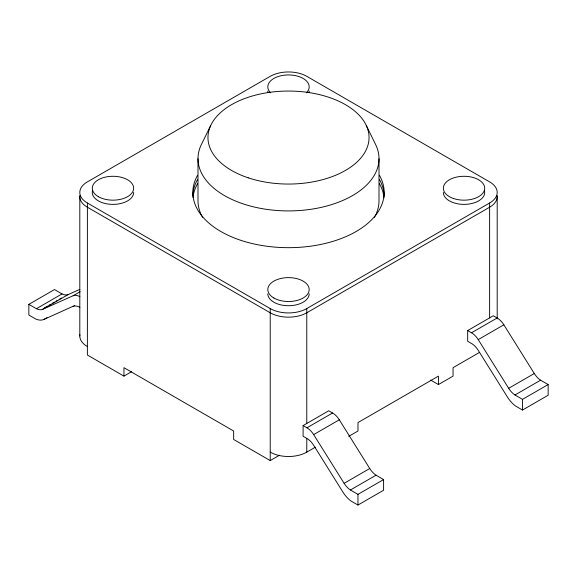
<?xml version="1.0" encoding="UTF-8"?>
<svg xmlns="http://www.w3.org/2000/svg" width="577" height="577" viewBox="0 0 577 577"><rect width="100%" height="100%" fill="white"/><g stroke="black" fill="none" stroke-linecap="round" stroke-linejoin="round"><path stroke-width="0.87" d="M210.699 125.519L201.084 145.144A90.502 52.247 0 0 0 288.5 210.915A90.502 52.247 0 0 0 375.916 145.144L366.301 125.519M74.7 305.536L43.859 319.463A21.479 12.398 60 0 1 35.868 319.088L28.85 315.035L28.85 304.353L54.483 289.553L62.042 293.917A15.024 8.669 60 0 0 68.331 294.494L79.85 289.373M28.85 304.353L36.409 308.717L62.042 293.917M44.371 307.93L47.48 306.135M49.031 305.24L50.588 304.346M52.139 303.444L54.469 302.103M56.027 301.201L57.577 300.307M59.128 299.413L61.458 298.064M36.409 308.717A15.024 8.669 60 0 0 42.698 309.294L68.331 294.494M42.698 309.294L73.149 295.749L80.138 291.717M43.859 319.463L46.968 317.667M489.621 317.797L489.621 203.003A25.857 14.93 0 0 0 489.621 181.885L306.784 76.33A25.857 14.93 0 0 0 270.216 76.33L87.379 181.885A25.857 14.93 0 0 0 87.379 203.003L87.379 355.014L123.947 376.125L131.671 371.66M87.379 203.003L270.216 308.565A25.857 14.93 0 0 0 306.784 308.565L489.621 203.003M303.105 425.581L328.746 410.781L332.583 412.995A14.324 8.273 60 0 1 336.175 415.829L336.737 416.421A14.324 8.273 60 0 1 339.298 419.811L369.749 468.517A15.024 8.669 60 0 0 376.038 475.196L383.597 479.566L383.597 490.248L357.964 505.048L350.939 500.995A21.479 12.398 60 0 1 342.954 492.138L313.664 445.293A14.324 8.273 60 0 0 306.95 438.477L303.105 436.262L303.105 425.581L306.95 427.795A14.324 8.273 60 0 1 313.664 434.611L344.116 483.317A15.024 8.669 60 0 0 350.398 489.996L357.964 494.359L383.597 479.566M467.666 330.571L493.299 315.77L497.136 317.992A14.324 8.273 60 0 1 500.728 320.819L501.29 321.418A14.324 8.273 60 0 1 503.851 324.808L534.302 373.514A15.024 8.669 60 0 0 540.591 380.193L548.15 384.556L548.15 395.238L522.517 410.038L515.492 405.984A21.479 12.398 60 0 1 507.508 397.135L478.218 350.289A14.324 8.273 60 0 0 471.503 343.474L467.666 341.259L467.666 330.571L471.503 332.792A14.324 8.273 60 0 1 478.218 339.608L508.669 388.314A15.024 8.669 60 0 0 514.958 394.993L522.517 399.356L548.15 384.556M306.95 427.795L332.583 412.995M471.503 332.792L497.136 317.992M313.664 434.611L339.298 419.811M478.218 339.608L503.851 324.808M123.947 376.125L123.947 367.679L233.649 431.012L233.649 439.458L270.216 460.576L279.484 455.217M270.216 452.13A25.857 14.93 0 0 0 306.784 452.13L315.345 447.189M479.509 352.403L453.053 367.679L453.053 376.125L438.426 384.57L430.651 380.077M348.739 436.349L357.978 431.012L357.978 422.573L438.426 376.125L438.426 384.57M344.116 483.317L369.749 468.517M508.669 388.314L534.302 373.514M350.398 489.996L376.038 475.196M514.958 394.993L540.591 380.193M522.517 399.356L522.517 410.038M497.194 196.67L497.194 318.93M379.002 158.668L379.002 200.89A90.502 52.247 0 0 1 376.283 213.591M357.964 494.359L357.964 505.048M306.784 308.565L306.784 423.359M306.784 438.643L306.784 452.13M270.216 308.565L270.216 460.576M197.998 158.668L197.998 200.89A90.502 52.247 0 0 0 200.717 213.591M79.806 196.67L79.806 336.009M497.1 195.365A25.857 14.93 0 0 1 489.621 207.222L306.784 312.784A25.857 14.93 0 0 1 270.216 312.784L87.379 207.222A25.857 14.93 0 0 1 79.9 195.365M87.379 346.568A25.857 14.93 0 0 1 79.9 334.71M375.916 214.413A90.502 52.247 0 0 1 374.415 217.313M202.585 217.313A90.502 52.247 0 0 1 201.084 214.413M270.584 92.854A20.685 11.944 0 0 1 288.5 74.938A20.685 11.944 0 0 1 306.416 92.854M193.006 197.507A95.674 55.233 0 0 1 197.586 183.688M379.414 183.688A95.674 55.233 0 0 1 383.993 197.507M192.841 195.827A95.674 55.233 0 0 1 197.586 179.469M379.414 179.469A95.674 55.233 0 0 1 384.159 195.827M73.149 295.749A14.324 8.273 60 0 1 75.71 295.316L76.272 295.374A14.324 8.273 60 0 1 79.864 296.686M73.149 306.43A14.324 8.273 60 0 1 79.864 307.368M133.662 192.444A20.685 11.944 0 0 1 111.621 204.359A20.685 11.944 0 0 1 92.464 190.886M309.185 91.108A20.685 11.944 0 0 1 309.012 92.666M267.988 92.666A20.685 11.944 0 0 1 267.815 91.108M484.536 190.886A20.685 11.944 0 0 1 465.379 204.359A20.685 11.944 0 0 1 443.338 192.444M379.414 175.249A95.674 55.233 0 0 1 288.5 247.677A95.674 55.233 0 0 1 197.586 175.249M309.185 293.787A20.685 11.944 0 0 1 288.5 305.723A20.685 11.944 0 0 1 267.815 293.787M273.873 298.006A20.685 11.944 0 0 0 308.479 292.654A20.685 11.944 0 0 0 283.148 278.027A20.685 11.944 0 0 0 273.873 298.006M453.681 198.567A20.685 11.944 0 0 0 484.709 188.225A20.685 11.944 0 0 0 453.681 177.882A20.685 11.944 0 0 0 453.681 198.567M98.35 196.67A20.685 11.944 0 0 0 132.955 191.312A20.685 11.944 0 0 0 107.618 176.685A20.685 11.944 0 0 0 98.35 196.67M248.225 177.824A80.549 46.506 0 0 0 369.049 137.55A80.549 46.506 0 0 0 248.225 97.282A80.549 46.506 0 0 0 248.225 177.824"/></g></svg>
